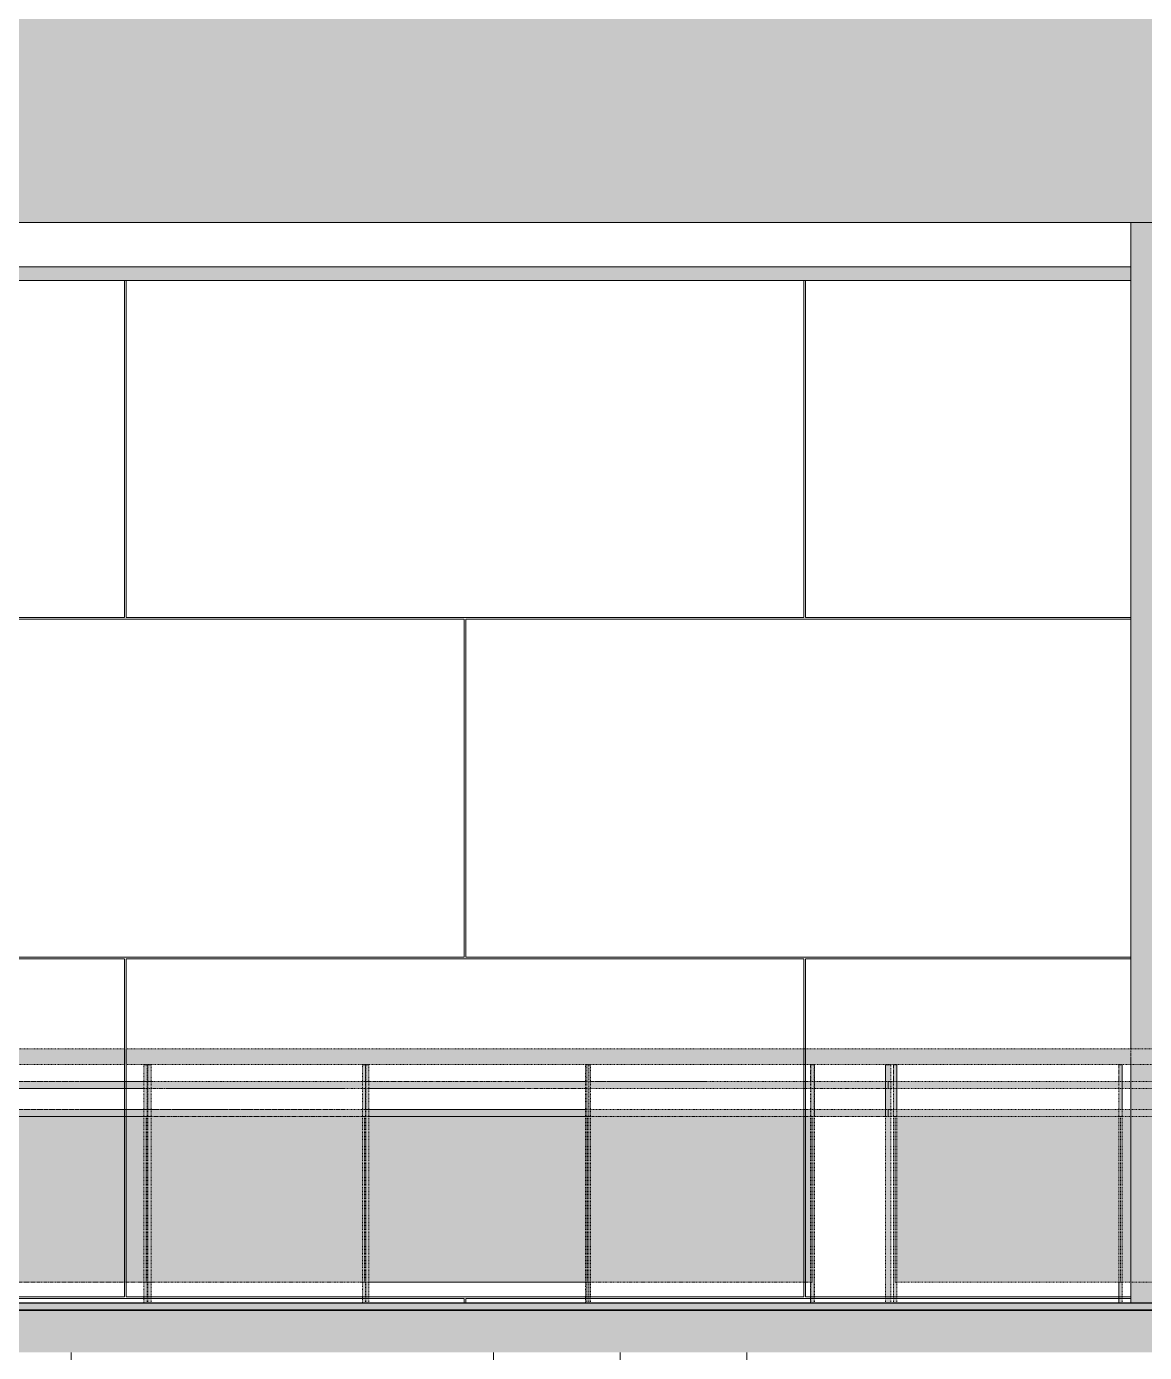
# Model space of a CAD drawing. Header units: inches. Extents: x -23445 to -32, y -314 to 853.
# Drawn here: x -8178.4 to -8019.6, y -6 to 182.3 of the extents above; entities that cross this region are included whole.
import ezdxf

# ---------------------------------------------------------------- set-up
doc = ezdxf.new("R2010")
doc.units = ezdxf.units.IN
doc.header["$MEASUREMENT"] = 0
doc.linetypes.add('Dash 1_16_', pattern=[0.125, 0.0625, -0.0625])
doc.linetypes.add('Grid Line 1_2_', pattern=[0.875, 0.5, -0.125, 0.125, -0.125])
for name, color, linetype, lineweight in [('A-FLOR', 192, 'Continuous', 9), ('A-FLOR-HRAL', 11, 'Continuous', 9), ('A-FLOR-LEVL', 51, 'Continuous', 9), ('A-FLOR-PATT', 8, 'Continuous', 25), ('A-WALL-PATT', 111, 'Continuous', 25), ('C-TOPO', 7, 'Continuous', 9), ('I-WALL', 2, 'Continuous', 9), ('M-HVAC-DUCT', 70, 'Continuous', 9), ('S-BEAM', 12, 'Continuous', 9), ('S-COLS', 52, 'Continuous', 9)]:
    doc.layers.add(name, color=color, linetype=linetype, lineweight=lineweight)

# ---------------------------------------------------------------- blocks, each defined once
blk = doc.blocks.new('Struct_Xcel_Sports Complex_rvt-4-Building Section - North_South looking West _ Fitness Center')
at = {"layer": 'A-FLOR-PATT', "lineweight": 9}
h = blk.add_hatch(dxfattribs=at)
h.set_pattern_fill('FP_51', style=0, pattern_type=2)
h.set_pattern_definition([(50, (-21606.15, 72.08), (55.0854, -4.8198), [5.76, -63.36]), (355, (-21606.15, 72.08), (-10.6557, 57.7685), [4.608, -50.688]), (100.451, (-21601.557, 71.68), (44.4295, 52.9487), [4.895, -53.848]), (46.184, (-21606.15, 87.44), (81.9644, -12.712), [8.64, -95.04]), (96.636, (-21599.32, 86.38), (71.7815, 74.8124), [7.343, -80.772]), (351.184, (-21606.15, 87.44), (71.782, 74.8124), [6.912, -76.032]), (21, (-21598.47, 83.6), (45.842, -30.9215), [5.76, -63.36]), (326, (-21598.47, 83.6), (18.687, 55.6915), [4.608, -50.688]), (71.451, (-21594.65, 81.025), (64.529, 24.77), [4.895, -53.848]), (37.5, (-21606.148, 72.082), (0.9339, 25.5668), [2.534, -47.539, 2.534, -48.922, -50.88]), (37.5, (-21606.148, 72.082), (0.9339, 25.5668), [-101.53, 2.534, -48.346]), (7.5, (-21606.148, 72.082), (20.20404, 30.2913), [2.534, -26.803, 2.534, -46.387, -19.392]), (7.5, (-21606.148, 72.082), (20.20404, 30.2913), [-78.259, 2.534, -16.858]), (327.5, (-21623.274, 72.082), (40.9978, -1.7324), [2.534, -16.666, 2.534, -57.37, -79.488]), (327.5, (-21623.274, 72.082), (40.9978, -1.7324), [-79.104, 2.534, -76.954]), (317.5, (-21630.954, 72.082), (44.7889, 7.6878), [2.534, -22.426, 2.534, -37.248, -56.448]), (317.5, (-21630.954, 72.082), (44.7889, 7.6878), [-64.742, 2.534, -53.914])])
h.paths.add_polyline_path([(-21132.3, -6), (-21132.3, 0), (-22790.8, 0), (-22790.8, -6), (-21136.06, -6)], flags=0)
at = {"layer": 'A-FLOR', "color": 250, "lineweight": 25}
blk.add_line((-21132.3, 0), (-22790.8, 0), dxfattribs=at)
blk = doc.blocks.new('Railing - 3_4_-939654-Building Section - North_South looking West _ Fitness Center')
at = {"layer": 'A-FLOR-HRAL', "linetype": 'Dash 1_16_', "transparency": 33554432}
blk.add_hatch(color=256, dxfattribs=at).paths.add_polyline_path([(-21905.68, 1), (-21905.68, 34.87), (-21906.43, 34.87), (-21906.43, 1)], flags=0)
at = {"layer": 'A-FLOR-HRAL', "linetype": 'Dash 1_16_'}
for p, q in [((-21906.43, 34.87), (-21906.43, 32.5)), ((-21905.68, 34.87), (-21906.43, 34.87)), ((-21906.43, 32.5), (-21906.43, 34.87)), ((-21906.43, 34.87), (-21905.68, 34.87)), ((-21905.68, 32.5), (-21905.68, 34.87)), ((-21905.68, 32.5), (-21905.68, 34.87)), ((-21906.43, 32.5), (-21906.43, 31.53)), ((-21906.43, 31.53), (-21906.43, 32.5)), ((-21905.68, 31.5), (-21905.68, 32.5)), ((-21905.68, 31.5), (-21905.68, 32.5)), ((-21906.43, 31.5), (-21906.43, 28.5)), ((-21906.43, 28.5), (-21906.43, 31.5)), ((-21905.68, 28.5), (-21905.68, 31.5)), ((-21905.68, 28.5), (-21905.68, 31.5)), ((-21906.43, 28.5), (-21906.43, 27.53)), ((-21906.43, 27.53), (-21906.43, 28.5)), ((-21905.68, 27.5), (-21905.68, 28.5)), ((-21905.68, 27.5), (-21905.68, 28.5)), ((-21906.43, 27.5), (-21906.43, 1)), ((-21906.43, 1), (-21906.43, 27.5)), ((-21905.68, 1), (-21905.68, 27.5)), ((-21905.68, 1), (-21905.68, 27.5))]:
    blk.add_line(p, q, dxfattribs=at)
blk = doc.blocks.new('Railing - 2_ 8_-V136-Building Section - North_South looking West _ Fitness Center')
at = {"layer": 'A-FLOR-HRAL', "linetype": 'Dash 1_16_', "transparency": 33554432}
for points in [[(-22041.51, 4), (-22011.36, 4), (-22011.36, 27.5), (-22041.51, 27.5), (-22041.51, 21.29)], [(-22041.6, 4), (-22041.51, 4), (-22041.6, 21.29)]]:
    blk.add_hatch(color=256, dxfattribs=at).paths.add_polyline_path(points, flags=0)
at = {"layer": 'A-FLOR-HRAL', "linetype": 'Dash 1_16_'}
for p, q in [((-22041.6, 4), (-22041.6, 27.5)), ((-22041.51, 27.5), (-22041.6, 27.5)), ((-22041.51, 27.5), (-22040.78, 27.5)), ((-22040.78, 27.5), (-22041.51, 27.5)), ((-22041.51, 27.5), (-22041.51, 4)), ((-22040.78, 27.5), (-22011.65, 27.5)), ((-22011.58, 27.5), (-22040.78, 27.5)), ((-22011.65, 27.5), (-22011.44, 27.5)), ((-22011.36, 27.5), (-22011.58, 27.5)), ((-22011.44, 27.5), (-22011.44, 4)), ((-22011.36, 27.5), (-22011.44, 27.5)), ((-22011.36, 4), (-22011.36, 27.5)), ((-22041.6, 4), (-22041.51, 4)), ((-22040.78, 4), (-22041.51, 4)), ((-22041.51, 4), (-22040.78, 4)), ((-22011.65, 4), (-22040.78, 4)), ((-22040.78, 4), (-22011.58, 4)), ((-22011.44, 4), (-22011.65, 4)), ((-22011.58, 4), (-22011.36, 4)), ((-22011.36, 4), (-22011.44, 4))]:
    blk.add_line(p, q, dxfattribs=at)
blk = doc.blocks.new('Railing - 2_ x 1_2_-V137-Building Section - North_South looking West _ Fitness Center')
at = {"layer": 'A-FLOR-HRAL', "linetype": 'Dash 1_16_', "transparency": 33554432}
for points in [[(-22011.19, 1), (-22011.19, 34.87), (-22011.77, 34.87), (-22011.77, 1), (-22011.58, 1)], [(-22010.71, 1), (-22010.71, 34.87), (-22011.19, 34.87), (-22011.19, 1)]]:
    blk.add_hatch(color=256, dxfattribs=at).paths.add_polyline_path(points, flags=0)
at = {"layer": 'A-FLOR-HRAL', "linetype": 'Dash 1_16_'}
for p, q in [((-22011.19, 34.87), (-22011.77, 34.87)), ((-22011.77, 34.87), (-22011.77, 32.5)), ((-22011.77, 34.87), (-22011.29, 34.87)), ((-22011.29, 34.87), (-22010.71, 34.87)), ((-22011.29, 32.5), (-22011.29, 34.87)), ((-22010.71, 34.87), (-22011.19, 34.87)), ((-22011.19, 1), (-22011.19, 34.87)), ((-22010.71, 1), (-22010.71, 34.87)), ((-22011.77, 32.5), (-22011.77, 31.5)), ((-22011.29, 31.5), (-22011.29, 32.5)), ((-22011.77, 31.5), (-22011.77, 28.5)), ((-22011.29, 28.5), (-22011.29, 31.5)), ((-22011.77, 28.5), (-22011.77, 4)), ((-22011.29, 4), (-22011.29, 28.5)), ((-22011.77, 4), (-22011.77, 1)), ((-22011.29, 1), (-22011.29, 4))]:
    blk.add_line(p, q, dxfattribs=at)
blk = doc.blocks.new('Railing - 2_ 8_-V138-Building Section - North_South looking West _ Fitness Center')
at = {"layer": 'A-FLOR-HRAL', "linetype": 'Dash 1_16_', "transparency": 33554432}
for points in [[(-21980.35, 4), (-21980.35, 27.5), (-22011.33, 27.5), (-22011.33, 4), (-21980.58, 4)], [(-22011.4, 4), (-22011.33, 4), (-22011.4, 21.29)]]:
    blk.add_hatch(color=256, dxfattribs=at).paths.add_polyline_path(points, flags=0)
at = {"layer": 'A-FLOR-HRAL', "linetype": 'Dash 1_16_'}
for p, q in [((-22011.4, 4), (-22011.4, 27.5)), ((-22011.33, 27.5), (-22011.4, 27.5)), ((-22011.33, 27.5), (-22010.71, 27.5)), ((-22010.71, 27.5), (-22011.33, 27.5)), ((-22011.33, 27.5), (-22011.33, 4)), ((-22010.71, 27.5), (-21980.63, 27.5)), ((-21980.58, 27.5), (-22010.71, 27.5)), ((-21980.63, 27.5), (-21980.41, 27.5)), ((-21980.35, 27.5), (-21980.58, 27.5)), ((-21980.41, 27.5), (-21980.41, 4)), ((-21980.35, 27.5), (-21980.41, 27.5)), ((-21980.35, 4), (-21980.35, 27.5)), ((-22011.4, 4), (-22011.33, 4)), ((-22010.71, 4), (-22011.33, 4)), ((-22011.33, 4), (-22010.71, 4)), ((-21980.63, 4), (-22010.71, 4)), ((-22010.71, 4), (-21980.58, 4)), ((-21980.41, 4), (-21980.63, 4)), ((-21980.58, 4), (-21980.35, 4)), ((-21980.35, 4), (-21980.41, 4))]:
    blk.add_line(p, q, dxfattribs=at)
blk = doc.blocks.new('Railing - 2_ x 1_2_-V139-Building Section - North_South looking West _ Fitness Center')
at = {"layer": 'A-FLOR-HRAL', "linetype": 'Dash 1_16_', "transparency": 33554432}
for points in [[(-21980.3, 1), (-21980.3, 34.87), (-21980.71, 34.87), (-21980.71, 1), (-21980.58, 1)], [(-21979.81, 1), (-21979.81, 34.87), (-21980.3, 34.87), (-21980.3, 1)]]:
    blk.add_hatch(color=256, dxfattribs=at).paths.add_polyline_path(points, flags=0)
at = {"layer": 'A-FLOR-HRAL', "linetype": 'Dash 1_16_'}
for p, q in [((-21980.3, 34.87), (-21980.71, 34.87)), ((-21980.71, 34.87), (-21980.71, 32.5)), ((-21980.71, 34.87), (-21980.3, 34.87)), ((-21979.81, 34.87), (-21980.3, 34.87)), ((-21980.3, 1), (-21980.3, 34.87)), ((-21980.22, 34.87), (-21979.81, 34.87)), ((-21980.22, 32.5), (-21980.22, 34.87)), ((-21979.81, 1), (-21979.81, 34.87)), ((-21980.71, 32.5), (-21980.71, 31.5)), ((-21980.22, 31.5), (-21980.22, 32.5)), ((-21980.71, 31.5), (-21980.71, 28.5)), ((-21980.22, 28.5), (-21980.22, 31.5)), ((-21980.71, 28.5), (-21980.71, 4)), ((-21980.22, 4), (-21980.22, 28.5)), ((-21980.71, 4), (-21980.71, 1)), ((-21980.22, 1), (-21980.22, 4))]:
    blk.add_line(p, q, dxfattribs=at)
blk = doc.blocks.new('Railing - 2_ 8_-V140-Building Section - North_South looking West _ Fitness Center')
at = {"layer": 'A-FLOR-HRAL', "linetype": 'Dash 1_16_', "transparency": 33554432}
for points in [[(-21980.32, 4), (-21948.75, 4), (-21948.83, 27.5), (-21980.32, 27.5), (-21980.32, 21.29)], [(-21980.37, 4), (-21980.32, 4), (-21980.37, 21.29)]]:
    blk.add_hatch(color=256, dxfattribs=at).paths.add_polyline_path(points, flags=0)
at = {"layer": 'A-FLOR-HRAL', "linetype": 'Dash 1_16_'}
for p, q in [((-21980.37, 4), (-21980.37, 27.5)), ((-21980.32, 27.5), (-21980.37, 27.5)), ((-21980.32, 27.5), (-21980.32, 4)), ((-21980.3, 27.5), (-21979.81, 27.5)), ((-21979.81, 27.5), (-21980.3, 27.5)), ((-21979.81, 27.5), (-21949.02, 27.5)), ((-21948.99, 27.5), (-21979.81, 27.5)), ((-21949.02, 27.5), (-21948.83, 27.5)), ((-21948.83, 27.5), (-21948.99, 27.5)), ((-21948.79, 27.5), (-21948.79, 4)), ((-21948.75, 27.5), (-21948.79, 27.5)), ((-21948.75, 4), (-21948.75, 27.5)), ((-21980.37, 4), (-21980.32, 4)), ((-21979.81, 4), (-21980.3, 4)), ((-21980.3, 4), (-21979.81, 4)), ((-21949.02, 4), (-21979.81, 4)), ((-21979.81, 4), (-21948.99, 4)), ((-21948.83, 4), (-21949.02, 4)), ((-21948.99, 4), (-21948.83, 4)), ((-21948.75, 4), (-21948.79, 4))]:
    blk.add_line(p, q, dxfattribs=at)
blk = doc.blocks.new('Railing - 2_ x 1_2_-V141-Building Section - North_South looking West _ Fitness Center')
at = {"layer": 'A-FLOR-HRAL', "linetype": 'Dash 1_16_', "transparency": 33554432}
for points in [[(-21948.83, 1), (-21948.88, 34.87), (-21949.06, 34.87), (-21948.99, 1)], [(-21948.33, 1), (-21948.33, 34.87), (-21948.83, 34.87), (-21948.83, 1)]]:
    blk.add_hatch(color=256, dxfattribs=at).paths.add_polyline_path(points, flags=0)
at = {"layer": 'A-FLOR-HRAL', "linetype": 'Dash 1_16_'}
for p, q in [((-21948.83, 34.87), (-21949.06, 34.87)), ((-21949.06, 34.87), (-21949.06, 32.5)), ((-21949.06, 34.87), (-21948.57, 34.87)), ((-21948.33, 34.87), (-21948.83, 34.87)), ((-21948.83, 1), (-21948.83, 34.87)), ((-21948.57, 34.87), (-21948.33, 34.87)), ((-21948.57, 32.5), (-21948.57, 34.87)), ((-21948.33, 1), (-21948.33, 34.87)), ((-21949.06, 32.5), (-21949.06, 31.5)), ((-21948.57, 31.5), (-21948.57, 32.5)), ((-21949.06, 31.5), (-21949.06, 28.5)), ((-21948.57, 28.5), (-21948.57, 31.5)), ((-21949.06, 28.5), (-21949.06, 4)), ((-21948.57, 4), (-21948.57, 28.5)), ((-21949.06, 4), (-21949.06, 1)), ((-21948.57, 1), (-21948.57, 4))]:
    blk.add_line(p, q, dxfattribs=at)
blk = doc.blocks.new('Railing - 2_ 8_-V142-Building Section - North_South looking West _ Fitness Center')
at = {"layer": 'A-FLOR-HRAL', "linetype": 'Dash 1_16_', "transparency": 33554432}
blk.add_hatch(color=256, dxfattribs=at).paths.add_polyline_path([(-21917.05, 4), (-21916.82, 4), (-21916.82, 27.5), (-21948.73, 27.5), (-21948.73, 4), (-21948.33, 4)], flags=0)
at = {"layer": 'A-FLOR-HRAL', "linetype": 'Dash 1_16_'}
for p, q in [((-21948.75, 4), (-21948.75, 27.5)), ((-21948.73, 27.5), (-21948.75, 27.5)), ((-21948.73, 27.5), (-21948.33, 27.5)), ((-21948.33, 27.5), (-21948.73, 27.5)), ((-21948.73, 27.5), (-21948.73, 4)), ((-21948.33, 27.5), (-21917.01, 27.5)), ((-21917.01, 27.5), (-21948.33, 27.5)), ((-21917.01, 27.5), (-21916.83, 27.5)), ((-21916.82, 27.5), (-21917.01, 27.5)), ((-21916.83, 27.5), (-21916.83, 4)), ((-21916.82, 27.5), (-21916.83, 27.5)), ((-21916.82, 4), (-21916.82, 27.5)), ((-21948.75, 4), (-21948.73, 4)), ((-21948.33, 4), (-21948.73, 4)), ((-21948.73, 4), (-21948.33, 4)), ((-21917.01, 4), (-21948.33, 4)), ((-21948.33, 4), (-21917.01, 4)), ((-21916.83, 4), (-21917.01, 4)), ((-21917.01, 4), (-21916.82, 4)), ((-21916.82, 4), (-21916.83, 4))]:
    blk.add_line(p, q, dxfattribs=at)
blk = doc.blocks.new('Railing - 2_ x 1_2_-V143-Building Section - North_South looking West _ Fitness Center')
at = {"layer": 'A-FLOR-HRAL', "linetype": 'Dash 1_16_', "transparency": 33554432}
blk.add_hatch(color=256, dxfattribs=at).paths.add_polyline_path([(-21916.51, 1), (-21916.51, 34.87), (-21917.01, 34.87), (-21917.01, 1)], flags=0)
at = {"layer": 'A-FLOR-HRAL', "linetype": 'Dash 1_16_'}
for p, q in [((-21917.01, 34.87), (-21917.07, 34.87)), ((-21917.07, 34.87), (-21917.07, 32.5)), ((-21916.51, 34.87), (-21917.01, 34.87)), ((-21917.01, 1), (-21917.01, 34.87)), ((-21917.01, 34.87), (-21916.57, 34.87)), ((-21916.57, 34.87), (-21916.51, 34.87)), ((-21916.57, 32.5), (-21916.57, 34.87)), ((-21916.51, 1), (-21916.51, 34.87)), ((-21917.07, 32.5), (-21917.07, 31.5)), ((-21916.57, 31.5), (-21916.57, 32.5)), ((-21917.07, 31.5), (-21917.07, 28.5)), ((-21916.57, 28.5), (-21916.57, 31.5)), ((-21917.07, 28.5), (-21917.07, 4)), ((-21916.57, 27.5), (-21916.57, 28.5)), ((-21916.57, 1), (-21916.57, 27.5)), ((-21917.07, 4), (-21917.07, 1))]:
    blk.add_line(p, q, dxfattribs=at)
blk = doc.blocks.new('Railing - 2_ x 1_2_-V144-Building Section - North_South looking West _ Fitness Center')
at = {"layer": 'A-FLOR-HRAL', "linetype": 'Dash 1_16_', "transparency": 33554432}
blk.add_hatch(color=256, dxfattribs=at).paths.add_polyline_path([(-21904.8, 1), (-21904.8, 34.87), (-21905.3, 34.87), (-21905.3, 1)], flags=0)
at = {"layer": 'A-FLOR-HRAL', "linetype": 'Dash 1_16_'}
for p, q in [((-21905.3, 34.87), (-21905.3, 32.5)), ((-21904.8, 34.87), (-21905.3, 34.87)), ((-21905.3, 1), (-21905.3, 34.87)), ((-21905.3, 34.87), (-21904.8, 34.87)), ((-21904.8, 1), (-21904.8, 34.87)), ((-21904.8, 32.5), (-21904.8, 34.87)), ((-21905.3, 32.5), (-21905.3, 31.5)), ((-21904.8, 31.5), (-21904.8, 32.5)), ((-21905.3, 31.5), (-21905.3, 28.5)), ((-21904.8, 28.5), (-21904.8, 31.5)), ((-21905.3, 28.5), (-21905.3, 27.5)), ((-21904.8, 4), (-21904.8, 28.5)), ((-21905.3, 27.5), (-21905.3, 1)), ((-21904.8, 1), (-21904.8, 4))]:
    blk.add_line(p, q, dxfattribs=at)
blk = doc.blocks.new('Railing - 2_ 8_-V145-Building Section - North_South looking West _ Fitness Center')
at = {"layer": 'A-FLOR-HRAL', "linetype": 'Dash 1_16_', "transparency": 33554432}
blk.add_hatch(color=256, dxfattribs=at).paths.add_polyline_path([(-21873.3, 4), (-21873.05, 4), (-21873.05, 27.5), (-21905.05, 27.5), (-21905.05, 4), (-21904.8, 4)], flags=0)
at = {"layer": 'A-FLOR-HRAL', "linetype": 'Dash 1_16_'}
for p, q in [((-21905.05, 4), (-21905.05, 27.5)), ((-21905.05, 27.5), (-21904.8, 27.5)), ((-21904.8, 27.5), (-21905.05, 27.5)), ((-21905.05, 27.5), (-21905.05, 4)), ((-21904.8, 27.5), (-21873.3, 27.5)), ((-21873.3, 27.5), (-21904.8, 27.5)), ((-21873.3, 27.5), (-21873.05, 27.5)), ((-21873.05, 27.5), (-21873.3, 27.5)), ((-21873.05, 27.5), (-21873.05, 4)), ((-21873.05, 4), (-21873.05, 27.5)), ((-21904.8, 4), (-21905.05, 4)), ((-21905.05, 4), (-21904.8, 4)), ((-21873.3, 4), (-21904.8, 4)), ((-21904.8, 4), (-21873.3, 4)), ((-21873.05, 4), (-21873.3, 4)), ((-21873.3, 4), (-21873.05, 4))]:
    blk.add_line(p, q, dxfattribs=at)
blk = doc.blocks.new('Railing - 2_ x 1_2_-V146-Building Section - North_South looking West _ Fitness Center')
at = {"layer": 'A-FLOR-HRAL', "linetype": 'Dash 1_16_', "transparency": 33554432}
blk.add_hatch(color=256, dxfattribs=at).paths.add_polyline_path([(-21872.8, 1), (-21872.8, 34.87), (-21873.3, 34.87), (-21873.3, 1)], flags=0)
at = {"layer": 'A-FLOR-HRAL', "linetype": 'Dash 1_16_'}
for p, q in [((-21873.3, 34.87), (-21873.3, 32.5)), ((-21872.8, 34.87), (-21873.3, 34.87)), ((-21873.3, 1), (-21873.3, 34.87)), ((-21873.3, 34.87), (-21872.8, 34.87)), ((-21872.8, 1), (-21872.8, 34.87)), ((-21872.8, 32.5), (-21872.8, 34.87)), ((-21873.3, 32.5), (-21873.3, 31.5)), ((-21872.8, 31.5), (-21872.8, 32.5)), ((-21873.3, 31.5), (-21873.3, 28.5)), ((-21872.8, 28.5), (-21872.8, 31.5)), ((-21873.3, 28.5), (-21873.3, 4)), ((-21872.8, 4), (-21872.8, 28.5)), ((-21873.3, 4), (-21873.3, 1)), ((-21872.8, 1), (-21872.8, 4))]:
    blk.add_line(p, q, dxfattribs=at)
blk = doc.blocks.new('Railing - 2_ 8_-V147-Building Section - North_South looking West _ Fitness Center')
at = {"layer": 'A-FLOR-HRAL', "linetype": 'Dash 1_16_', "transparency": 33554432}
blk.add_hatch(color=256, dxfattribs=at).paths.add_polyline_path([(-21852.58, 4), (-21841.05, 4), (-21841.05, 27.5), (-21873.05, 27.5), (-21873.05, 4), (-21862.27, 4)], flags=0)
at = {"layer": 'A-FLOR-HRAL', "linetype": 'Dash 1_16_'}
for p, q in [((-21873.05, 4), (-21873.05, 27.5)), ((-21873.05, 27.5), (-21872.8, 27.5)), ((-21872.8, 27.5), (-21873.05, 27.5)), ((-21873.05, 27.5), (-21873.05, 4)), ((-21872.8, 27.5), (-21841.3, 27.5)), ((-21841.3, 27.5), (-21872.8, 27.5)), ((-21841.3, 27.5), (-21841.05, 27.5)), ((-21841.05, 27.5), (-21841.3, 27.5)), ((-21841.05, 27.5), (-21841.05, 4)), ((-21841.05, 4), (-21841.05, 27.5)), ((-21872.8, 4), (-21873.05, 4)), ((-21873.05, 4), (-21872.8, 4)), ((-21841.3, 4), (-21872.8, 4)), ((-21872.8, 4), (-21841.3, 4)), ((-21841.05, 4), (-21841.3, 4)), ((-21841.3, 4), (-21841.05, 4))]:
    blk.add_line(p, q, dxfattribs=at)
blk = doc.blocks.new('Railing - Railing-939582-Building Section - North_South looking West _ Fitness Center')
at = {"layer": 'A-FLOR-HRAL', "linetype": 'Dash 1_16_', "transparency": 33554432}
for points in [[(-22063.82, 34.88), (-21938.65, 34.88), (-21906.05, 34.94), (-21906.05, 36), (-22177.4, 36), (-22177.61, 35.5), (-22178.04, 35.17), (-22178.56, 34.98), (-22179.1, 34.89), (-22151.55, 34.88), (-22132.56, 34.88), (-22073.13, 34.88), (-22064.56, 34.88)], [(-22177.4, 36), (-21906.05, 36), (-21906.05, 37.12), (-21988.14, 37.12), (-22178.83, 37.07), (-22178.18, 36.88), (-22178.04, 36.83), (-22177.57, 36.41)], [(-21902.19, 36), (-21584.05, 36), (-21584.05, 37.12), (-21661.26, 37.12), (-21721.93, 37.12), (-21765.44, 37.12), (-21845.45, 37.12), (-21906.05, 37.07), (-21906.05, 36)], [(-21906.05, 31.5), (-21906.05, 32.5), (-22178.72, 32.5), (-22178.72, 31.5), (-21910.68, 31.5)], [(-21584.8, 31.5), (-21584.05, 31.5), (-21584.05, 32.5), (-21906.05, 32.5), (-21906.05, 31.5), (-21585.3, 31.5)], [(-21906.05, 27.5), (-21906.05, 28.5), (-22178.72, 28.5), (-22178.72, 27.5), (-21910.68, 27.5)], [(-21584.8, 27.5), (-21584.05, 27.5), (-21584.05, 28.5), (-21906.05, 28.5), (-21906.05, 27.5), (-21585.3, 27.5)]]:
    blk.add_hatch(color=256, dxfattribs=at).paths.add_polyline_path(points, flags=0)
h = blk.add_hatch(color=256, dxfattribs=at)
h.paths.add_polyline_path([(-21795.37, 34.88), (-21758.07, 34.88), (-21707.34, 34.89), (-21694.74, 34.88), (-21584.05, 34.97), (-21584.05, 36), (-21906.05, 36), (-21906.05, 34.88), (-21828.84, 34.88), (-21799.11, 34.88)], flags=0)
h.paths.add_polyline_path([(-21862.27, 35.3), (-21862.27, 35.3), (-21862.99, 35.52)], flags=0)
at = {"layer": 'A-FLOR-HRAL', "linetype": 'Dash 1_16_'}
for p, q in [((-21584.05, 37.12), (-21906.05, 37.12)), ((-21906.05, 34.88), (-21584.05, 34.88)), ((-22040.8, 32.5), (-22011.33, 32.5)), ((-22020.74, 32.5), (-22032.95, 32.5)), ((-22011.62, 32.5), (-22020.74, 32.5)), ((-22010.72, 32.5), (-22011.62, 32.5)), ((-22011.33, 32.5), (-22010.72, 32.5)), ((-21980.61, 32.5), (-22010.72, 32.5)), ((-22010.72, 32.5), (-21980.4, 32.5)), ((-21979.82, 32.5), (-21980.61, 32.5)), ((-21980.4, 32.5), (-21979.82, 32.5)), ((-21957.75, 32.5), (-21979.82, 32.5)), ((-21979.82, 32.5), (-21948.83, 32.5)), ((-21949, 32.5), (-21957.75, 32.5)), ((-21948.33, 32.5), (-21949, 32.5)), ((-21948.83, 32.5), (-21948.33, 32.5)), ((-21944.88, 32.5), (-21948.33, 32.5)), ((-21948.33, 32.5), (-21917.02, 32.5)), ((-21931.97, 32.5), (-21944.88, 32.5)), ((-21919.02, 32.5), (-21931.97, 32.5)), ((-21917.02, 32.5), (-21918.95, 32.5)), ((-21916.52, 32.5), (-21917.02, 32.5)), ((-21917.02, 32.5), (-21916.52, 32.5)), ((-21906.43, 32.5), (-21916.52, 32.5)), ((-21916.52, 32.5), (-21906.05, 32.5)), ((-21906.05, 32.5), (-21906.43, 32.5)), ((-21906.05, 32.5), (-21906.05, 31.5)), ((-21906.05, 31.5), (-21906.05, 32.5)), ((-21906.05, 32.5), (-21905.3, 32.5)), ((-21905.68, 32.5), (-21906.05, 32.5)), ((-21905.3, 32.5), (-21905.68, 32.5)), ((-21905.3, 32.5), (-21904.8, 32.5)), ((-21904.8, 32.5), (-21905.3, 32.5)), ((-21904.8, 32.5), (-21873.3, 32.5)), ((-21873.3, 32.5), (-21904.8, 32.5)), ((-21873.3, 32.5), (-21872.8, 32.5)), ((-21872.8, 32.5), (-21873.3, 32.5)), ((-21872.8, 32.5), (-21841.3, 32.5)), ((-21841.3, 32.5), (-21872.8, 32.5)), ((-22011.33, 31.5), (-22040.8, 31.5)), ((-22011.62, 31.5), (-22040.8, 31.5)), ((-22010.72, 31.5), (-22011.62, 31.5)), ((-22010.72, 31.5), (-22011.33, 31.5)), ((-21980.4, 31.5), (-22010.72, 31.5)), ((-22008.37, 31.5), (-22010.72, 31.5)), ((-21995.87, 31.5), (-22008.37, 31.5)), ((-21983.26, 31.5), (-21995.87, 31.5)), ((-21980.61, 31.5), (-21983.26, 31.5)), ((-21979.82, 31.5), (-21980.61, 31.5)), ((-21979.82, 31.5), (-21980.4, 31.5)), ((-21948.83, 31.5), (-21979.82, 31.5)), ((-21970.54, 31.5), (-21979.82, 31.5)), ((-21957.75, 31.5), (-21970.54, 31.5)), ((-21949, 31.5), (-21957.75, 31.5)), ((-21948.33, 31.5), (-21949, 31.5)), ((-21948.33, 31.5), (-21948.83, 31.5)), ((-21917.02, 31.5), (-21948.33, 31.5)), ((-21919.02, 31.5), (-21948.33, 31.5)), ((-21917.02, 31.5), (-21918.95, 31.5)), ((-21916.52, 31.5), (-21917.02, 31.5)), ((-21916.52, 31.5), (-21917.02, 31.5)), ((-21906.05, 31.5), (-21916.52, 31.5)), ((-21906.43, 31.5), (-21916.52, 31.5)), ((-21906.05, 31.5), (-21906.43, 31.5)), ((-21905.68, 31.5), (-21906.05, 31.5)), ((-21905.3, 31.5), (-21906.05, 31.5)), ((-21905.3, 31.5), (-21905.68, 31.5)), ((-21904.8, 31.5), (-21905.3, 31.5)), ((-21904.8, 31.5), (-21905.3, 31.5)), ((-21873.3, 31.5), (-21904.8, 31.5)), ((-21873.3, 31.5), (-21904.8, 31.5)), ((-21872.8, 31.5), (-21873.3, 31.5)), ((-21872.8, 31.5), (-21873.3, 31.5)), ((-21841.3, 31.5), (-21872.8, 31.5)), ((-21841.3, 31.5), (-21872.8, 31.5)), ((-22040.8, 28.5), (-22011.33, 28.5)), ((-22020.74, 28.5), (-22032.95, 28.5)), ((-22011.62, 28.5), (-22020.74, 28.5)), ((-22010.72, 28.5), (-22011.62, 28.5)), ((-22011.33, 28.5), (-22010.72, 28.5)), ((-21995.87, 28.5), (-22010.72, 28.5)), ((-22010.72, 28.5), (-21980.4, 28.5)), ((-21983.26, 28.5), (-21995.87, 28.5)), ((-21980.61, 28.5), (-21983.26, 28.5)), ((-21979.82, 28.5), (-21980.61, 28.5)), ((-21980.4, 28.5), (-21979.82, 28.5)), ((-21949, 28.5), (-21979.82, 28.5)), ((-21979.82, 28.5), (-21948.83, 28.5)), ((-21948.33, 28.5), (-21949, 28.5)), ((-21948.83, 28.5), (-21948.33, 28.5)), ((-21919.02, 28.5), (-21948.33, 28.5)), ((-21948.33, 28.5), (-21917.02, 28.5)), ((-21917.02, 28.5), (-21918.95, 28.5)), ((-21916.52, 28.5), (-21917.02, 28.5)), ((-21917.02, 28.5), (-21916.52, 28.5)), ((-21906.43, 28.5), (-21916.52, 28.5)), ((-21916.52, 28.5), (-21906.05, 28.5)), ((-21906.05, 28.5), (-21906.43, 28.5)), ((-21906.05, 28.5), (-21906.05, 27.5)), ((-21906.05, 27.5), (-21906.05, 28.5)), ((-21906.05, 28.5), (-21905.3, 28.5)), ((-21905.68, 28.5), (-21906.05, 28.5)), ((-21905.3, 28.5), (-21905.68, 28.5)), ((-21905.3, 28.5), (-21904.8, 28.5)), ((-21904.8, 28.5), (-21905.3, 28.5)), ((-21904.8, 28.5), (-21873.3, 28.5)), ((-21873.3, 28.5), (-21904.8, 28.5)), ((-21873.3, 28.5), (-21872.8, 28.5)), ((-21872.8, 28.5), (-21873.3, 28.5)), ((-21872.8, 28.5), (-21841.3, 28.5)), ((-21841.3, 28.5), (-21872.8, 28.5)), ((-22011.33, 27.5), (-22040.8, 27.5)), ((-22011.62, 27.5), (-22040.8, 27.5)), ((-22011.37, 27.5), (-22011.62, 27.5)), ((-22010.72, 27.5), (-22011.35, 27.5)), ((-22010.72, 27.5), (-22011.33, 27.5)), ((-21980.4, 27.5), (-22010.72, 27.5)), ((-21980.61, 27.5), (-22010.72, 27.5)), ((-21980.35, 27.5), (-21980.61, 27.5)), ((-21979.82, 27.5), (-21980.4, 27.5)), ((-21979.82, 27.5), (-21980.31, 27.5)), ((-21948.83, 27.5), (-21979.82, 27.5)), ((-21949, 27.5), (-21979.82, 27.5)), ((-21948.83, 27.5), (-21949, 27.5)), ((-21948.33, 27.5), (-21948.83, 27.5)), ((-21948.33, 27.5), (-21948.73, 27.5)), ((-21917.02, 27.5), (-21948.33, 27.5)), ((-21919.02, 27.5), (-21948.33, 27.5)), ((-21917.02, 27.5), (-21918.95, 27.5)), ((-21916.52, 27.5), (-21917.02, 27.5)), ((-21916.82, 27.5), (-21917.02, 27.5)), ((-21916.52, 27.5), (-21916.82, 27.5)), ((-21906.05, 27.5), (-21916.52, 27.5)), ((-21906.43, 27.5), (-21916.52, 27.5)), ((-21906.05, 27.5), (-21906.43, 27.5)), ((-21905.68, 27.5), (-21906.05, 27.5)), ((-21905.3, 27.5), (-21906.05, 27.5)), ((-21905.3, 27.5), (-21905.68, 27.5)), ((-21905.05, 27.5), (-21905.3, 27.5)), ((-21904.8, 27.5), (-21905.3, 27.5)), ((-21904.8, 27.5), (-21905.05, 27.5)), ((-21873.3, 27.5), (-21904.8, 27.5)), ((-21873.3, 27.5), (-21904.8, 27.5)), ((-21872.8, 27.5), (-21873.3, 27.5)), ((-21872.8, 27.5), (-21873.3, 27.5)), ((-21841.3, 27.5), (-21872.8, 27.5)), ((-21841.3, 27.5), (-21872.8, 27.5))]:
    blk.add_line(p, q, dxfattribs=at)
at = {"layer": 'A-FLOR-HRAL', "linetype": 'Dash 1_16_', "flags": 128}
for points in [[(-21906.05, 37.12), (-21918.05, 37.12), (-21930.04, 37.12), (-21942, 37.12), (-21953.92, 37.12), (-21965.79, 37.12), (-21977.59, 37.12), (-21989.31, 37.12), (-22000.94, 37.12), (-22012.46, 37.12), (-22023.86, 37.12), (-22035.14, 37.12), (-22046.27, 37.12), (-22057.24, 37.12), (-22068.05, 37.12), (-22078.68, 37.12), (-22089.11, 37.12), (-22099.34, 37.12), (-22109.36, 37.12), (-22119.15, 37.12), (-22128.7, 37.12), (-22138.01, 37.12), (-22147.06, 37.12), (-22155.84, 37.12), (-22164.34, 37.12), (-22172.55, 37.12), (-22179.38, 37.12)], [(-21906.05, 34.88), (-21918.05, 34.88), (-21930.04, 34.88), (-21942, 34.88), (-21953.92, 34.88), (-21965.79, 34.88), (-21977.59, 34.88), (-21989.31, 34.88), (-22000.94, 34.88), (-22012.46, 34.88), (-22023.86, 34.88), (-22035.14, 34.88), (-22046.27, 34.88), (-22057.24, 34.88), (-22068.05, 34.88), (-22078.68, 34.88), (-22089.11, 34.88), (-22099.34, 34.88), (-22109.36, 34.88), (-22119.15, 34.88), (-22128.7, 34.88), (-22138.01, 34.88), (-22147.06, 34.88), (-22155.84, 34.88), (-22164.34, 34.88), (-22172.55, 34.88), (-22179.38, 34.88)]]:
    blk.add_lwpolyline(points, dxfattribs=at)
for name in ['Railing - 2_ x 1_2_-V137-Building Section - North_South looking West _ Fitness Center', 'Railing - 2_ x 1_2_-V139-Building Section - North_South looking West _ Fitness Center', 'Railing - 2_ x 1_2_-V141-Building Section - North_South looking West _ Fitness Center', 'Railing - 2_ x 1_2_-V143-Building Section - North_South looking West _ Fitness Center', 'Railing - 3_4_-939654-Building Section - North_South looking West _ Fitness Center', 'Railing - 2_ x 1_2_-V144-Building Section - North_South looking West _ Fitness Center', 'Railing - 2_ x 1_2_-V146-Building Section - North_South looking West _ Fitness Center', 'Railing - 2_ 8_-V136-Building Section - North_South looking West _ Fitness Center', 'Railing - 2_ 8_-V138-Building Section - North_South looking West _ Fitness Center', 'Railing - 2_ 8_-V140-Building Section - North_South looking West _ Fitness Center', 'Railing - 2_ 8_-V142-Building Section - North_South looking West _ Fitness Center', 'Railing - 2_ 8_-V145-Building Section - North_South looking West _ Fitness Center', 'Railing - 2_ 8_-V147-Building Section - North_South looking West _ Fitness Center']:
    blk.add_blockref(name, (0, 0))
blk = doc.blocks.new('Girt_C - 10_D-1401751-Building Section - North_South looking West _ Fitness Center')
at = {"layer": 'S-BEAM'}
h = blk.add_hatch(color=256, dxfattribs=at)
h.paths.add_polyline_path([(-21772.45, 146.25), (-21772.38, 146.25), (-21771.17, 148.19), (-21863.55, 148.19), (-21863.55, 146.25), (-21772.45, 146.25)], flags=0)
h.paths.add_polyline_path([(-22346.4, 146.25), (-22336.07, 146.25), (-22334.43, 147.75), (-22334, 148.19), (-22347.3, 148.19), (-22347.3, 146.25)], flags=0)
h.paths.add_polyline_path([(-21146.8, 146.25), (-21146.8, 148.19), (-21381.05, 148.19), (-21381.05, 146.25), (-21155.42, 146.25)], flags=0)
h.paths.add_polyline_path([(-22287.11, 146.25), (-22112.8, 146.25), (-22112.8, 148.19), (-22288.74, 148.19), (-22290.68, 146.25), (-22287.29, 146.25)], flags=0)
h.paths.add_polyline_path([(-21389.05, 146.25), (-21389.05, 148.19), (-21622.3, 148.19), (-21622.3, 146.25), (-21407.18, 146.25)], flags=0)
h.paths.add_polyline_path([(-22104.8, 146.25), (-21871.55, 146.25), (-21871.55, 148.19), (-22104.8, 148.19), (-22104.8, 147.24)], flags=0)
h.paths.add_polyline_path([(-21630.3, 146.25), (-21630.3, 148.19), (-21725.47, 148.19), (-21724.09, 146.25), (-21639.56, 146.25)], flags=0)
h.paths.add_polyline_path([(-21725.37, 146.25), (-21725.37, 146.25), (-21726.73, 148.19), (-21769.91, 148.19), (-21771.18, 146.25), (-21725.42, 146.25)], flags=0)
blk.add_line((-21871.55, 148.19), (-22104.8, 148.19), dxfattribs=at)

msp = doc.modelspace()

# ---------------------------------------------------------------- hatches: boundary and pattern name
at = {"layer": 'A-FLOR'}
msp.add_hatch(color=256, dxfattribs=at).paths.add_polyline_path([(-7460.73, 0), (-7460.73, 1), (-8329.38, 1), (-8329.38, 0), (-7479.72, 0)], flags=0)
at = {"layer": 'A-WALL-PATT', "lineweight": 9}
h = msp.add_hatch(dxfattribs=at)
h.set_pattern_fill('FP_50', color=256, style=0, pattern_type=2)
h.set_pattern_definition([(90, (-21385.18, -673.75), (-193, -193), [48, -145]), (180, (-21385.18, -673.75), (-2e-14, -193), [96.25, -96.75]), (270, (-21481.43, -625.75), (-193, -193), [48, -145]), (180, (-21385.18, -625.75), (-2e-14, -193), [96.25, -96.75]), (270, (-21481.68, -625.75), (-193, -193), [48, -145]), (180, (-21481.68, -625.75), (-2e-14, -193), [96.25, -96.75]), (90, (-21577.93, -673.75), (-193, -193), [48, -145]), (180, (-21481.68, -673.75), (-2e-14, -193), [96.25, -96.75]), (90, (-21433.18, -625.5), (-193, -193), [48, -145]), (180, (-21384.93, -625.5), (-2e-14, -193), [48.25, -144.75]), (180, (-21384.93, -577.5), (-2e-14, -193), [48.25, -144.75]), (90, (-21529.68, -625.5), (-193, -193), [48, -145]), (180, (-21433.43, -625.5), (-2e-14, -193), [96.25, -96.75]), (270, (-21433.43, -577.5), (-193, -193), [48, -145]), (180, (-21433.43, -577.5), (-2e-14, -193), [96.25, -96.75]), (180, (-21529.93, -625.5), (-2e-14, -193), [48, -145]), (270, (-21529.93, -577.5), (-193, -193), [48, -145]), (180, (-21529.93, -577.5), (-2e-14, -193), [48, -145]), (90, (-21385.18, -577.25), (-193, -193), [48, -145]), (180, (-21385.18, -577.25), (-2e-14, -193), [96.25, -96.75]), (270, (-21481.43, -529.25), (-193, -193), [48, -145]), (180, (-21385.18, -529.25), (-2e-14, -193), [96.25, -96.75]), (270, (-21481.68, -529.25), (-193, -193), [48, -145]), (180, (-21481.68, -529.25), (-2e-14, -193), [96.25, -96.75]), (270, (-21577.93, -529.25), (-193, -193), [48, -145]), (180, (-21481.68, -577.25), (-2e-14, -193), [96.25, -96.75]), (90, (-21433.18, -529), (-193, -193), [48, -145]), (180, (-21384.93, -529), (-2e-14, -193), [48.25, -144.75]), (180, (-21384.93, -481), (-2e-14, -193), [48.25, -144.75]), (90, (-21529.68, -529), (-193, -193), [48, -145]), (180, (-21433.43, -529), (-2e-14, -193), [96.25, -96.75]), (270, (-21433.43, -481), (-193, -193), [48, -145]), (180, (-21433.43, -481), (-2e-14, -193), [96.25, -96.75]), (180, (-21529.93, -529), (-2e-14, -193), [48, -145]), (270, (-21529.93, -481), (-193, -193), [48, -145]), (180, (-21529.93, -481), (-2e-14, -193), [48, -145])])
h.paths.add_polyline_path([(-8426.56, 0), (-8329.38, 0), (-8329.38, 1), (-8262.81, 1), (-8262.81, 146.25), (-8440.68, 146.25), (-8463.18, 123.82), (-8466, 121.27), (-8470.52, 118.02), (-8474.55, 115.7), (-8478.07, 114.03), (-8482.5, 112.45), (-8487.79, 111.2), (-8491.73, 110.61), (-8497.31, 110.3), (-8497.31, 98.25), (-8426.56, 98.25), (-8426.56, 61.6)], flags=0)
h.paths.add_polyline_path([(-8254.34, 1), (-8021.56, 1), (-8021.56, 146.25), (-8254.81, 146.25), (-8254.81, 1)], flags=0)
h.paths.add_polyline_path([(-7789.57, 1), (-7780.31, 1), (-7780.31, 5.05), (-7875.44, 146.25), (-7921.19, 146.25), (-8013.56, 5.2), (-8013.56, 1), (-7798.74, 1)], flags=0)
h.paths.add_polyline_path([(-7772.31, 1), (-7679.43, 1), (-7679.43, 146.25), (-7772.31, 146.25), (-7772.31, 1.14)], flags=0)
h.paths.add_polyline_path([(-7780.31, 6.84), (-7780.31, 146.25), (-7874.17, 146.25), (-7783.26, 11.22)], flags=0)
h.paths.add_polyline_path([(-8013.56, 7.02), (-7922.46, 146.25), (-8013.56, 146.25), (-8013.56, 7.62)], flags=0)
h.paths.add_polyline_path([(-8229.11, 34.89), (-8229.11, 34.89), (-8226.25, 34.89)], flags=0)
h.paths.add_polyline_path([(-8279.71, 35.22), (-8279.71, 35.22), (-8279.22, 35.22)], flags=0)
h.paths.add_polyline_path([(-8278.26, 35.22), (-8278.26, 35.22), (-8278, 35.22)], flags=0)
h.paths.add_polyline_path([(-7728.56, 35.24), (-7728.06, 35.24), (-7725.81, 35.24)], flags=0)
h.paths.add_polyline_path([(-8497.31, 142.38), (-8496.41, 142.38), (-8493.49, 142.68), (-8491.02, 143.36), (-8488.88, 144.3), (-8486.72, 145.7), (-8486.08, 146.25), (-8497.31, 146.25), (-8497.31, 142.46)], flags=0)
at = {"layer": 'C-TOPO'}
h = msp.add_hatch(dxfattribs=at)
h.set_pattern_fill('FP_42', color=256, style=0, pattern_type=2)
h.set_pattern_definition([(0, (-21606.15, 72.08), (48, 48), [48, -48]), (0, (-21606.15, 90.08), (48, 48), [48, -48]), (0, (-21606.15, 108.08), (48, 48), [48, -48]), (90, (-21600.15, 114.08), (-48, 48), [48, -48]), (90, (-21582.15, 114.08), (-48, 48), [48, -48]), (90, (-21564.15, 114.08), (-48, 48), [48, -48])])
h.paths.add_polyline_path([(-9028.96, -99.62), (-7274.95, -99.62), (-7274.95, -48), (-7287.31, -48), (-7287.31, -36), (-7282.31, -36), (-7282.31, -6), (-8940.81, -6), (-8940.81, -36), (-8935.81, -36), (-8935.81, -48), (-8953.81, -48), (-8953.81, -36), (-8950.81, -36), (-8950.81, 0), (-9183.88, 0), (-9183.88, -99.62), (-9032.8, -99.62)], flags=0)
at = {"layer": 'M-HVAC-DUCT', "lineweight": 5}
for points in [[(-8409.26, 170.5), (-7369.93, 170.5), (-7369.93, 186.5), (-8425.8, 186.5), (-8425.8, 170.5)], [(-8423.79, 154.5), (-7369.93, 154.5), (-7369.93, 170.5), (-8425.8, 170.5), (-8425.8, 154.5)]]:
    msp.add_hatch(color=256, dxfattribs=at).paths.add_polyline_path(points, flags=0)
at = {"layer": 'S-COLS', "lineweight": 5}
h = msp.add_hatch(color=256, dxfattribs=at)
h.paths.add_polyline_path([(-8013.56, 1), (-8013.56, 154.5), (-8021.56, 154.5), (-8021.56, 1), (-8017.11, 1)], flags=0)
h.paths.add_polyline_path([(-8021.56, 186.5), (-8013.56, 186.5), (-8013.56, 356.35), (-8021.56, 356.01), (-8021.56, 192.58)], flags=0)

# ---------------------------------------------------------------- linework, layer by layer
at = {"layer": 'A-FLOR', "lineweight": 25}
for p, q in [((-7460.73, 1), (-8329.38, 1)), ((-8329.38, 0), (-7460.73, 0))]:
    msp.add_line(p, q, dxfattribs=at)
at = {"layer": 'A-FLOR-LEVL', "linetype": 'Grid Line 1_2_'}
msp.add_line((-9377.38, 0), (-6327.09, 0), dxfattribs=at)
at = {"layer": 'I-WALL'}
msp.add_line((-8021.56, 146.25), (-8254.81, 146.25), dxfattribs=at)
at = {"layer": 'M-HVAC-DUCT'}
msp.add_line((-8425.8, 154.5), (-7369.93, 154.5), dxfattribs=at)
at = {"layer": 'S-COLS'}
for p, q in [((-8021.56, 154.5), (-8021.56, 37.12)), ((-8021.56, 37.02), (-8021.56, 36.87)), ((-8021.56, 36.79), (-8021.56, 36.6)), ((-8021.56, 36.53), (-8021.56, 36.08)), ((-8021.56, 36), (-8021.56, 35.58)), ((-8021.56, 35.52), (-8021.56, 35.05)), ((-8021.56, 35.05), (-8021.56, 34.92)), ((-8021.56, 34.89), (-8021.56, 32.5)), ((-8021.56, 32.5), (-8021.56, 31.5)), ((-8021.56, 31.5), (-8021.56, 28.5)), ((-8021.56, 28.5), (-8021.56, 4)), ((-8021.56, 4), (-8021.56, 1))]:
    msp.add_line(p, q, dxfattribs=at)

# ---------------------------------------------------------------- block references
at = {"color": 90, "lineweight": 5}
msp.add_blockref('Struct_Xcel_Sports Complex_rvt-4-Building Section - North_South looking West _ Fitness Center', (13850, 0), dxfattribs=at)
at = {"layer": 'A-FLOR-HRAL', "linetype": 'Dash 1_16_'}
msp.add_blockref('Railing - Railing-939582-Building Section - North_South looking West _ Fitness Center', (13850, 0), dxfattribs=at)
at = {"layer": 'S-BEAM'}
msp.add_blockref('Girt_C - 10_D-1401751-Building Section - North_South looking West _ Fitness Center', (13850, 0), dxfattribs=at)

doc.saveas('drawing.dxf')
